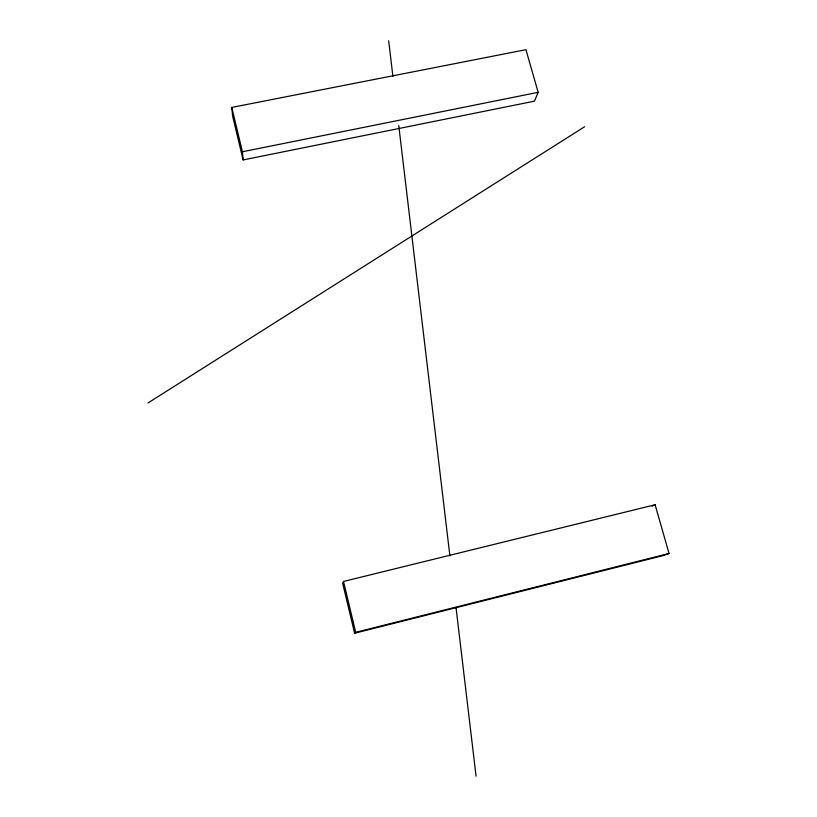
<?xml version="1.0" encoding="UTF-8"?>
<svg xmlns="http://www.w3.org/2000/svg" width="817" height="817" viewBox="0 0 817 817"><rect width="100%" height="100%" fill="white"/><g stroke="black" fill="none" stroke-linecap="round" stroke-linejoin="round"><path stroke-width="1.23" d="M538.158 92.331L534.461 101.155L243.129 159.938L232.651 116.228L231.783 107.425L525.944 49.684L538.158 92.331L242.414 151.758L243.129 159.938M343.508 581.459L342.629 583.175L354.609 633.226L663.026 555.611L669.041 553.487L655.101 504.753L343.508 581.459L355.701 632.327L354.609 633.226M147.959 402.985L584.594 126.758M652.221 506.193L655.101 504.753M355.701 632.327L669.041 553.487M231.783 107.425L242.414 151.758M388.688 40.85L392.895 76.287M398.767 125.644L449.901 555.938M456.06 607.828L476.066 776.15"/></g></svg>
